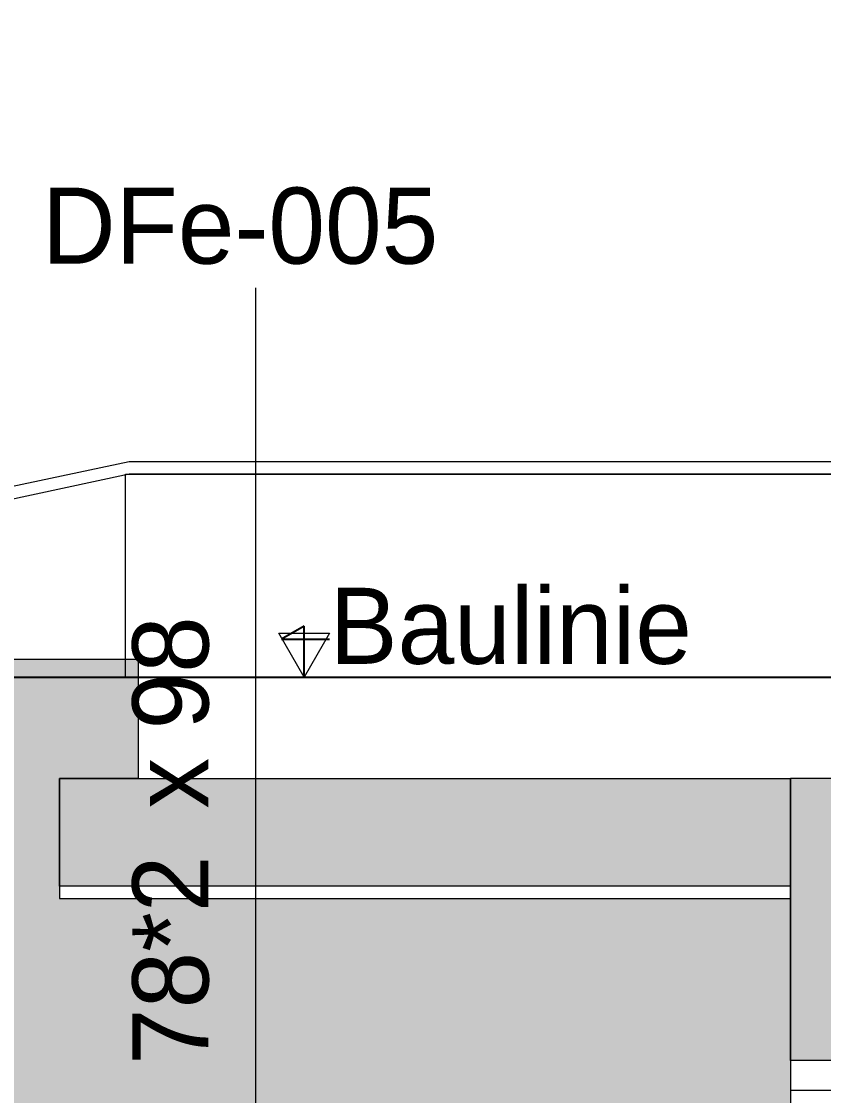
# Model space of a CAD drawing. Header units: metres. Extents: x -208 to 1512, y -277 to 123.
# Drawn here: x 3.296 to 6.455, y -1.649 to 2.584 of the extents above; entities that cross this region are included whole.
import ezdxf

# ---------------------------------------------------------------- set-up
doc = ezdxf.new("R2010")
doc.units = ezdxf.units.M
doc.header["$MEASUREMENT"] = 0
doc.linetypes.add('Wipeout_Contour', pattern=[1, 0, -1])
for name, color, linetype in [('165 Fassadengestaltung Bänder', 7, 'Continuous'), ('220 Bodenaufbau - Außen_ Gefälle', 7, 'Continuous'), ('325 Dachfenster', 7, 'Continuous'), ('330 Dachaufbau', 7, 'Continuous'), ('840 Baulinien', 7, 'Continuous'), ('940 Einreichplan Bemaßung.x', 7, 'Continuous'), ('Neubau_840 Baulinien', 7, 'Continuous'), ('Neubau_844 Umriss 2D', 7, 'Continuous')]:
    doc.layers.add(name, color=color, linetype=linetype)
doc.styles.add('ERSTELLTER_STIL_4', font='')
doc.styles.get('ERSTELLTER_STIL_4').set_extended_font_data('Eurostile')
doc.linetypes.add('Grenze Grundstück', pattern='A,0,[1,415_260415_PP_VA_1_10 Lageplan1.Shx,S=0.063492,R=0,X=0,Y=0],-8,0', length=8)
doc.dimstyles.new('ERSTELLTER_STIL__2', dxfattribs={"dimtxt": 0.4, "dimasz": 0.304, "dimexe": 0.18, "dimexo": 0.0625, "dimgap": 0, "dimtad": 1, "dimtih": 1, "dimtoh": 1, "dimzin": 0, "dimdsep": 46, "dimtxsty": 'ERSTELLTER_STIL_4', "dimblk": 'ARROWHEAD_6', "dimblk1": 'ARROWHEAD_6', "dimblk2": 'ARROWHEAD_6', "dimcen": 0.09, "dimse1": 1, "dimse2": 1, "dimclrd": 256, "dimclre": 256, "dimclrt": 256, "dimazin": 0, "dimtfac": 1, "dimtdec": 4, "dimtmove": 0, "dimatfit": 3, "dimfxl": 1, "dimtolj": 1, "dimtzin": 0, "dimarcsym": 0})
doc.dimstyles.new('ERSTELLTER_STIL__4', dxfattribs={"dimtxt": 0.18, "dimasz": 0.19, "dimexe": 0.18, "dimexo": 0.0625, "dimgap": 0, "dimtad": 0, "dimtih": 1, "dimtoh": 1, "dimdec": 4, "dimzin": 0, "dimdsep": 46, "dimcen": 0.09, "dimadec": 0, "dimazin": 0, "dimtfac": 1, "dimtdec": 4, "dimtmove": 0, "dimatfit": 3, "dimldrblk": 'ARROWHEAD_15', "dimfxl": 1, "dimtolj": 1, "dimtzin": 0, "dimarcsym": 0})

# ---------------------------------------------------------------- blocks, each defined once
blk = doc.blocks.new('Decke_22_4', base_point=(0, 0))
at = {"layer": '165 Fassadengestaltung Bänder', "color": 7, "linetype": 'Continuous', "lineweight": 13, "flags": 128}
blk.add_lwpolyline([(0, 0), (0, 0.0617), (3.72, 0.85), (5.89, 0.85), (13.09, 0.85), (15.2152, 0.85), (18.985, 0.0511), (18.985, 0), (18.935, 0), (18.935, 0.0074), (15.21, 0.8), (3.72, 0.8)], close=True, dxfattribs=at)
blk = doc.blocks.new('Dachfläche_7_4', base_point=(6.325, -0.3985))
at = {"layer": '330 Dachaufbau', "color": 7, "linetype": 'Continuous', "lineweight": 18, "flags": 128}
blk.add_lwpolyline([(6.325, -0.3985), (12.655, -0.3985)], dxfattribs=at)
at = {"color": 254, "linetype": 'Wipeout_Contour', "lineweight": 0, "ltscale": 38.68401}
blk.add_wipeout([(12.655, -1.5115), (6.325, -1.5115), (6.325, -1.5487), (12.655, -1.5487)], dxfattribs=at).dxf.layer = '330 Dachaufbau'
at = {"color": 254, "linetype": 'Wipeout_Contour', "lineweight": 0, "ltscale": 38.75141}
blk.add_wipeout([(6.325, -1.6019), (6.325, -1.6285), (12.655, -1.6285), (12.655, -1.6019)], dxfattribs=at).dxf.layer = '330 Dachaufbau'
at = {"layer": '330 Dachaufbau', "linetype": 'Continuous', "lineweight": 0, "true_color": 0x000000}
h = blk.add_hatch(color=18, dxfattribs=at)
h.paths.add_polyline_path([(6.325, -0.3985), (6.325, -1.5115), (12.655, -1.5115), (12.655, -0.3985)])
h.paths.add_polyline_path([(7.8083, -1.2417), (7.8083, -0.7322), (11.1683, -0.7322), (11.1683, -1.2417)], flags=0)
at = {"layer": '330 Dachaufbau', "color": 7, "linetype": 'Continuous', "lineweight": 18, "flags": 128}
for points in [[(6.325, -1.5115), (6.325, -0.3985)], [(12.655, -1.5115), (6.325, -1.5115)], [(6.325, -1.6285), (12.655, -1.6285)]]:
    blk.add_lwpolyline(points, dxfattribs=at)
at = {"color": 254, "linetype": 'Wipeout_Contour', "lineweight": 0, "ltscale": 38.720084}
blk.add_wipeout([(6.325, -1.6019), (12.655, -1.6019), (12.655, -1.5487), (6.325, -1.5487)], dxfattribs=at).dxf.layer = '330 Dachaufbau'
at = {"layer": '330 Dachaufbau', "color": 7, "linetype": 'Continuous', "lineweight": 18, "flags": 128}
blk.add_lwpolyline([(6.325, -1.5115), (6.325, -1.5487), (6.325, -1.6019), (6.325, -1.6285)], dxfattribs=at)
blk = doc.blocks.new('*D540')
at = {"layer": '940 Einreichplan Bemaßung.x', "color": 1, "linetype": 'Continuous', "lineweight": 13, "true_color": 0xfb0106}
for p, q in [((-0.0003, 9.0168), (-0.0003, 9.6168)), ((18.9853, 9.0168), (18.9853, 9.6168)), ((0.1597, 9.4768), (-0.1603, 9.1568)), ((18.8253, 9.1568), (19.1453, 9.4768)), ((-0.2403, 9.3168), (-0.0003, 9.3168)), ((-0.0003, 9.3168), (18.9853, 9.3168)), ((18.9853, 9.3168), (19.2253, 9.3168))]:
    blk.add_line(p, q, dxfattribs=at)
at = {"layer": '940 Einreichplan Bemaßung.x', "color": 1, "lineweight": 13, "true_color": 0xfb0106, "insert": (8.5743, 9.336), "char_height": 0.4, "attachment_point": 7, "style": 'ERSTELLTER_STIL_4'}
blk.add_mtext('\\A1;{\\pql;\\fEurostile|b0|i0|c0|p0;\\W1.000000;18,98\\fEurostile|b0|i0|c0|p0;\\W1.000000;\\A1{\\H.66x;\\S5^  ;}}', dxfattribs=at)
blk = doc.blocks.new('ARROWHEAD_6')
at = {"color": 0, "linetype": 'Continuous', "lineweight": 0}
for p, q in [((-0.5, -0.5), (0.5, 0.5)), ((0, 0), (-1, 0))]:
    blk.add_line(p, q, dxfattribs=at)
blk = doc.blocks.new('ARROWHEAD_15')
at = {"color": 0, "linetype": 'Continuous', "lineweight": 0}
blk.add_line((0, 0), (-1, 0), dxfattribs=at)
at = {"color": 0, "linetype": 'Continuous', "lineweight": 0, "flags": 128}
blk.add_lwpolyline([(-0.9093, 0.525), (0, 0), (-0.9093, -0.525)], close=True, dxfattribs=at)
blk = doc.blocks.new('Dachfläche_17_4', base_point=(-0.0011, 0.07))
at = {"layer": '330 Dachaufbau', "linetype": 'Continuous', "lineweight": 0, "true_color": 0x000000}
h = blk.add_hatch(color=18, dxfattribs=at)
h.paths.add_polyline_path([(3.445, -0.4), (3.755, -0.4), (3.755, 0.07), (2.8, 0.07), (2.8, -0.7715), (1.05, -0.7715), (1.05, 0.07), (-0.0011, 0.07), (0.0161, -4.6), (6.325, -4.6), (6.325, -0.8236), (3.445, -0.8236)])
h.paths.add_polyline_path([(3.805, -2.1975), (5.505, -2.1975), (5.505, -3.7987), (3.805, -3.7987)], flags=0)
h.paths.add_polyline_path([(1.075, -3.7987), (1.075, -2.1975), (2.775, -2.1975), (2.775, -3.7987)], flags=0)
at = {"layer": '330 Dachaufbau', "color": 7, "linetype": 'Continuous', "lineweight": 18, "flags": 128}
for points in [[(2.8, 0.07), (3.755, 0.07)], [(3.755, 0.07), (3.755, -0.4)], [(3.755, -0.4), (3.445, -0.4)], [(3.445, -0.4), (3.445, -0.8236)], [(3.445, -0.8236), (6.325, -0.8236)], [(6.325, -0.8236), (6.325, -4.6)]]:
    blk.add_lwpolyline(points, dxfattribs=at)
blk = doc.blocks.new('Dachfläche_18_4', base_point=(3.445, -0.4))
at = {"layer": '330 Dachaufbau', "linetype": 'Continuous', "lineweight": 0, "true_color": 0x000000}
blk.add_hatch(color=18, dxfattribs=at).paths.add_polyline_path([(6.325, -0.4), (3.445, -0.4), (3.445, -0.8236), (6.325, -0.8236)])
at = {"layer": '330 Dachaufbau', "color": 7, "linetype": 'Continuous', "lineweight": 18, "flags": 128}
blk.add_lwpolyline([(3.445, -0.4), (6.325, -0.4)], dxfattribs=at)
at = {"color": 254, "linetype": 'Wipeout_Contour', "lineweight": 0, "ltscale": 20.094325}
blk.add_wipeout([(6.325, -0.8618), (3.445, -0.8618), (3.445, -0.8731), (6.325, -0.8731)], dxfattribs=at).dxf.layer = '330 Dachaufbau'
at = {"color": 254, "linetype": 'Wipeout_Contour', "lineweight": 0, "ltscale": 20.063923}
blk.add_wipeout([(6.325, -0.8393), (6.325, -0.8236), (3.445, -0.8236), (3.445, -0.8393)], dxfattribs=at).dxf.layer = '330 Dachaufbau'
at = {"color": 254, "linetype": 'Wipeout_Contour', "lineweight": 0, "ltscale": 20.080445}
blk.add_wipeout([(3.445, -0.8393), (3.445, -0.8618), (6.325, -0.8618), (6.325, -0.8393)], dxfattribs=at).dxf.layer = '330 Dachaufbau'
at = {"layer": '330 Dachaufbau', "color": 7, "linetype": 'Continuous', "lineweight": 18, "flags": 128}
for points in [[(3.445, -0.8236), (3.445, -0.4)], [(6.325, -0.4), (6.325, -0.8236)], [(6.325, -0.8236), (3.445, -0.8236)], [(3.445, -0.8236), (3.445, -0.8393), (3.445, -0.8618), (3.445, -0.8731)], [(6.325, -0.8731), (6.325, -0.8618), (6.325, -0.8393), (6.325, -0.8236)], [(3.445, -0.8731), (6.325, -0.8731)]]:
    blk.add_lwpolyline(points, dxfattribs=at)
blk = doc.blocks.new('DF Marker 27[476]_4', base_point=(4.2169, -2.2218))
at = {"layer": '325 Dachfenster', "color": 7, "linetype": 'Continuous', "lineweight": 13}
blk.add_line((4.2169, 1.5344), (4.2169, -4.1134), dxfattribs=at)
at = {"layer": '325 Dachfenster', "color": 7, "lineweight": 13, "char_height": 0.3, "attachment_point": 7, "style": 'ERSTELLTER_STIL_4'}
for s, insert in [('\\A1;{\\pql;\\pt0;\\fEurostile|b0|i0|c0|p0;\\W1.000000;DFe-005\\fEurostile|b0|i0|c0|p0;\\W1.000000;\\fEurostile|b0|i0|c0|p0;\\W1.000000;\\fEurostile|b0|i0|c0|p0;\\W1.000000;}', (3.3768, 1.6251)), ('\\A1;{\\pql;\\pt0;\\fEurostile|b0|i0|c0|p0;\\W1.000000;PH 115\\fEurostile|b0|i0|c0|p0;\\W1.000000;\\A1{\\H.66x;\\S^  ;}\\fEurostile|b0|i0|c0|p0;\\W1.000000;\\fEurostile|b0|i0|c0|p0;\\W1.000000;}', (3.4639, -4.1164))]:
    blk.add_mtext(s, dxfattribs=dict(at, insert=insert))
at = {"layer": '325 Dachfenster', "color": 7, "lineweight": 13, "insert": (4.1199, -1.5291), "char_height": 0.3, "attachment_point": 7, "rotation": 90, "style": 'ERSTELLTER_STIL_4'}
blk.add_mtext('\\A1;{\\pql;\\pt0;\\fEurostile|b0|i0|c0|p0;\\W1.000000;78*2\\fEurostile|b0|i0|c0|p0;\\W1.000000;\\A1{\\H.66x;\\S^  ;}\\fEurostile|b0|i0|c0|p0;\\W1.000000; x 98\\fEurostile|b0|i0|c0|p0;\\W1.000000;\\A1{\\H.66x;\\S^  ;}}', dxfattribs=at)
blk = doc.blocks.new('VELUX SlopeRoofBundle[18]_4')
at = {"layer": '325 Dachfenster', "linetype": 'Continuous', "lineweight": 0}
blk.add_line((4.2169, 1.5344), (4.2169, -4.1134), dxfattribs=at)
at = {"layer": '325 Dachfenster', "color": 7, "lineweight": 13}
blk.add_blockref('DF Marker 27[476]_4', (4.2169, -2.2218), dxfattribs=at)
at = {"layer": '325 Dachfenster', "linetype": 'Continuous', "lineweight": 0, "insert": (3.3768, 1.6251), "char_height": 0.3, "attachment_point": 7, "style": 'ERSTELLTER_STIL_4'}
blk.add_mtext('\\A1;{\\pql;\\pt0;\\fEurostile|b0|i0|c0|p0;\\C7;\\W1.000000;DFe-005\\fEurostile|b0|i0|c0|p0;\\W1.000000;\\fEurostile|b0|i0|c0|p0;\\W1.000000;\\fEurostile|b0|i0|c0|p0;\\W1.000000;}', dxfattribs=at)
at = {"layer": '325 Dachfenster', "linetype": 'Continuous', "lineweight": 0, "insert": (4.1199, -1.5291), "char_height": 0.3, "attachment_point": 7, "rotation": 90, "style": 'ERSTELLTER_STIL_4'}
blk.add_mtext('\\A1;{\\pql;\\pt0;\\fEurostile|b0|i0|c0|p0;\\C7;\\W1.000000;78*2\\fEurostile|b0|i0|c0|p0;\\W1.000000;\\A1{\\H.66x;\\S^  ;}\\fEurostile|b0|i0|c0|p0;\\W1.000000; x 98\\fEurostile|b0|i0|c0|p0;\\W1.000000;\\A1{\\H.66x;\\S^  ;}}', dxfattribs=at)
blk = doc.blocks.new('Dachfläche_34_4', base_point=(5.5469, -2.1993))
at = {"layer": '325 Dachfenster', "linetype": 'Continuous', "lineweight": 0}
blk.add_blockref('VELUX SlopeRoofBundle[18]_4', (0, 0), dxfattribs=at)

msp = doc.modelspace()

# ---------------------------------------------------------------- linework, layer by layer
at = {"layer": '220 Bodenaufbau - Außen_ Gefälle', "color": 8, "linetype": 'Continuous', "lineweight": 13}
msp.add_lwpolyline([(3.705, 0), (3.705, 0.8), (15.245, 0.8), (15.245, 0)], dxfattribs=at)

# ---------------------------------------------------------------- block references
at = {"layer": '165 Fassadengestaltung Bänder', "color": 7, "linetype": 'Continuous', "lineweight": 13}
msp.add_blockref('Decke_22_4', (0, 0), dxfattribs=at)
at = {"layer": '330 Dachaufbau', "color": 7, "linetype": 'Continuous', "lineweight": 18}
msp.add_blockref('Dachfläche_7_4', (6.325, -0.3985), dxfattribs=at)

# ---------------------------------------------------------------- texts
at = {"layer": 'Neubau_844 Umriss 2D', "color": 1, "linetype": 'Continuous', "lineweight": 13, "true_color": 0xfb0106, "insert": (4.5095, 0.2), "char_height": 0.3, "attachment_point": 4, "style": 'ERSTELLTER_STIL_4'}
msp.add_mtext('\\A1;{\\pql;\\fEurostile|b0|i0|c0|p0;\\W1.000000;Baulinie}', dxfattribs=at)

# ---------------------------------------------------------------- dimensions: what is measured, and where the dimension line sits
at = {"layer": '940 Einreichplan Bemaßung.x', "color": 1, "linetype": 'Continuous', "lineweight": 13, "true_color": 0xfb0106}
dim = msp.add_linear_dim(base=(18.9853, 9.3168), p1=(-0.0003, 0.07), p2=(18.9853, 0.07), dimstyle='ERSTELLTER_STIL__2', dxfattribs=at)
dim.commit()
dim.dimension.update_dxf_attribs({"geometry": '*D540', "text_midpoint": (9.7829, 9.5968), "dimtype": 160})

# ---------------------------------------------------------------- leaders
at = {"layer": 'Neubau_844 Umriss 2D', "color": 1, "linetype": 'Continuous', "lineweight": 13, "true_color": 0xfb0106, "annotation_type": 0, "has_hookline": 1, "hookline_direction": 0, "text_width": 1.3881}
msp.add_leader([(4.4095, 0), (4.4095, 0.2), (4.3195, 0.15), (4.5095, 0.15)], dimstyle='ERSTELLTER_STIL__4', dxfattribs=at)

# ---------------------------------------------------------------- next in the draw order: linework, layer by layer
at = {"layer": '840 Baulinien', "color": 76, "linetype": 'Grenze Grundstück', "lineweight": 13, "true_color": 0x3f7f02}
msp.add_lwpolyline([(0, -0.0002), (18.985, -0.0012), (18.958, -11.4452), (18.9035, -19.5703), (18.8486, -31.3281), (0.0665, -34.0269), (0.0564, -12.2031)], close=True, dxfattribs=at)

# ---------------------------------------------------------------- next in the draw order: block references
at = {"layer": '330 Dachaufbau', "color": 7, "linetype": 'Continuous', "lineweight": 18}
msp.add_blockref('Dachfläche_17_4', (-0.0011, 0.07), dxfattribs=at)

# ---------------------------------------------------------------- next in the draw order: block references
msp.add_blockref('Dachfläche_18_4', (3.445, -0.4), dxfattribs=at)

# ---------------------------------------------------------------- next in the draw order: block references
at = {"layer": '325 Dachfenster', "color": 7, "linetype": 'Continuous', "lineweight": 13, "true_color": 0xf4f4f4}
msp.add_blockref('Dachfläche_34_4', (5.5469, -2.1993), dxfattribs=at)

# ---------------------------------------------------------------- next in the draw order: linework, layer by layer
at = {"layer": 'Neubau_840 Baulinien', "color": 1, "linetype": 'Continuous', "lineweight": 25, "true_color": 0xfb0106}
msp.add_lwpolyline([(-11.5369, 0.0654), (0, 0), (18.985, 0), (37.9761, -0.0159)], dxfattribs=at)

doc.saveas('drawing.dxf')
